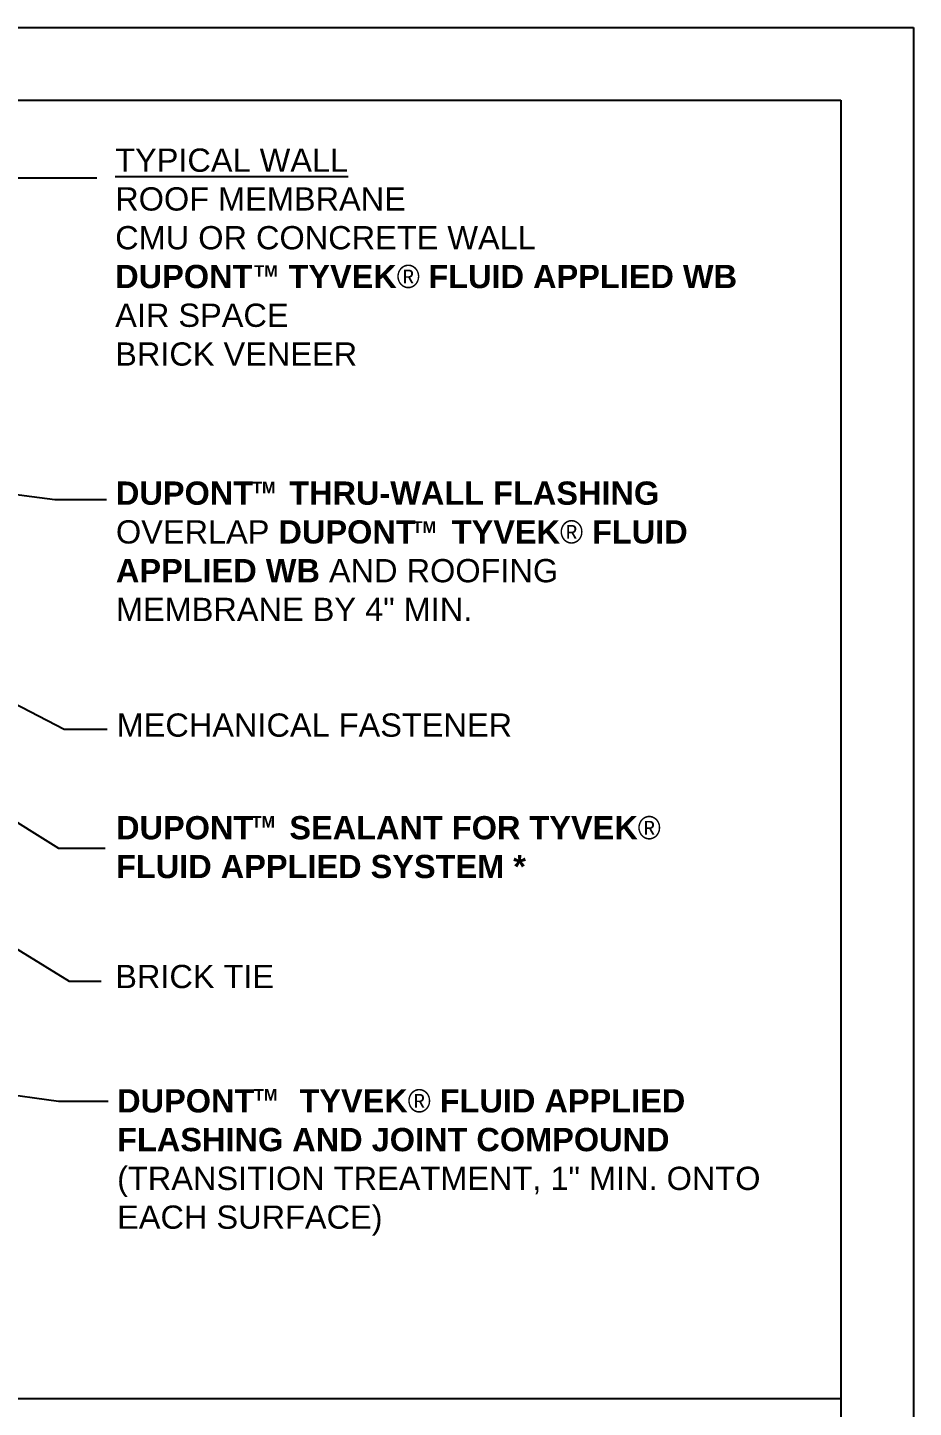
# Model space of a CAD drawing. Extents: x 461.6 to 512.6, y 59.2 to 125.2.
# Drawn here: x 494.32 to 512.6, y 96.69 to 125.16 of the extents above; entities that cross this region are included whole.
import ezdxf

# ---------------------------------------------------------------- set-up
doc = ezdxf.new("R2010")
doc.units = 0
doc.header["$LTSCALE"] = 1.5
doc.header["$MEASUREMENT"] = 0
doc.layers.add('8x11-ttb$0$B', color=5, linetype='CONTINUOUS')
doc.layers.add('TEXT', color=7, linetype='CONTINUOUS')
doc.layers.add('VIEWPORT', color=7, linetype='CONTINUOUS', plot=False)
doc.styles.add('DETAILS', font='sanss___.ttf', dxfattribs={"height": 1})
doc.dimstyles.new('TYVEKDETAILS', dxfattribs={"dimscale": 6, "dimtxt": 1.5, "dimasz": 0.1, "dimexe": 0.75, "dimexo": 0.75, "dimgap": 0.75, "dimtad": 0, "dimtih": 1, "dimtoh": 1, "dimdec": 4, "dimzin": 0, "dimdsep": 46, "dimlunit": 4, "dimtxsty": 'DETAILS', "dimcen": 0.0625, "dimadec": 0, "dimazin": 0, "dimtfac": 1, "dimtdec": 4, "dimtofl": 0, "dimtmove": 0, "dimatfit": 3, "dimfxl": 1, "dimfrac": 2, "dimtolj": 1, "dimtzin": 0, "dimarcsym": 0})

msp = doc.modelspace()

# ---------------------------------------------------------------- linework, layer by layer
at = {"layer": '8x11-ttb$0$B', "color": 7}
for p, q in [((463.102, 123.664), (511.102, 123.664)), ((511.102, 123.664), (511.102, 60.664)), ((511.102, 96.862), (463.102, 96.862))]:
    msp.add_line(p, q, dxfattribs=at)
at = {"layer": 'TEXT'}
msp.add_line((491.761, 122.063), (495.753, 122.063), dxfattribs=at)
at = {"layer": 'VIEWPORT', "color": 1}
for p, q in [((461.602, 125.164), (512.602, 125.164)), ((512.602, 125.164), (512.602, 59.164))]:
    msp.add_line(p, q, dxfattribs=at)

# ---------------------------------------------------------------- texts
at = {"layer": 'TEXT', "attachment_point": 4, "style": 'DETAILS'}
for s, insert, char_height in [('{\\fArial|b0|i0|c0|p34;\\LTYPICAL WALL\\P}ROOF MEMBRANE\\PCMU OR CONCRETE WALL\\P{\\fArial|b1|i0|c0|p34;DUPONT    TYVEK\\fSymbol|b0|i0|c2|p18;â \\fArial|b1|i0|c0|p34;FLUID APPLIED WB}\\P{\\fArial|b0|i0|c0|p34;AIR SPACE\\PBRICK VENEER}', (496.132, 120.424), 0.48), ('{\\fSansSerif|b1|i0|c2|p2;TM}', (499.002, 120.14), 0.24), ('{\\fSansSerif|b1|i0|c2|p2;TM}', (498.957, 115.67), 0.24), ('{\\fSansSerif|b1|i0|c2|p2;TM}', (502.269, 114.855), 0.24), ('{\\fSansSerif|b1|i0|c2|p2;TM}', (498.945, 108.771), 0.24), ('{\\fSansSerif|b1|i0|c2|p2;TM}', (498.995, 103.136), 0.24)]:
    msp.add_mtext(s, dxfattribs=dict(at, insert=insert, char_height=char_height))
at = {"layer": 'TEXT', "char_height": 0.48, "style": 'DETAILS'}
for s, insert, width, attachment_point in [('{\\fSansSerif|b1|i0|c2|p2;DUPONT    THRU-WALL FLASHING} OVERLAP {\\fSansSerif|b1|i0|c2|p2;DUPONT    TYVEK\\fSymbol|b0|i0|c2|p18;â} {\\fSansSerif|b1|i0|c2|p2;FLUID APPLIED WB} AND ROOFING MEMBRANE BY 4" MIN.', (496.147, 115.796), 12.73618, 1), ('MECHANICAL FASTENER ', (496.162, 110.765), 12.20717, 4), ('{\\fSansSerif|b1|i0|c2|p2;DUPONT    SEALANT FOR TYVEK\\fSymbol|b0|i0|c2|p18;â \\fSansSerif|b1|i0|c2|p2;FLUID APPLIED SYSTEM *}', (496.15, 108.247), 11.67799, 4), ('{\\fArial|b0|i0|c0|p34;BRICK\\A1;\\fSansSerif|b0|i0|c2|p2; TIE}', (496.133, 105.576), 11.67799, 4), ('{\\fSansSerif|b1|i0|c2|p2;DUPONT     TYVEK\\fSymbol|b0|i0|c2|p18;â\\fSansSerif|b1|i0|c2|p2; FLUID APPLIED FLASHING AND JOINT COMPOUND} \\P(TRANSITION TREATMENT, 1" MIN. ONTO EACH SURFACE)', (496.172, 101.741), 14.52318, 4)]:
    msp.add_mtext(s, dxfattribs=dict(at, insert=insert, width=width, attachment_point=attachment_point))

# ---------------------------------------------------------------- leaders
at = {"layer": 'TEXT'}
for points in [[(486.362, 116.51), (494.885, 115.426), (495.952, 115.426)], [(485.428, 115.711), (495.08, 110.681), (495.963, 110.681)], [(484.232, 114.924), (494.959, 108.231), (495.928, 108.23)], [(484.989, 111.749), (495.184, 105.481), (495.842, 105.481)], [(478.787, 105.32), (494.959, 103.003), (495.985, 103.003)]]:
    msp.add_leader(points, dimstyle='TYVEKDETAILS', override={"dimfxl": 3}, dxfattribs=at)

doc.saveas('drawing.dxf')
